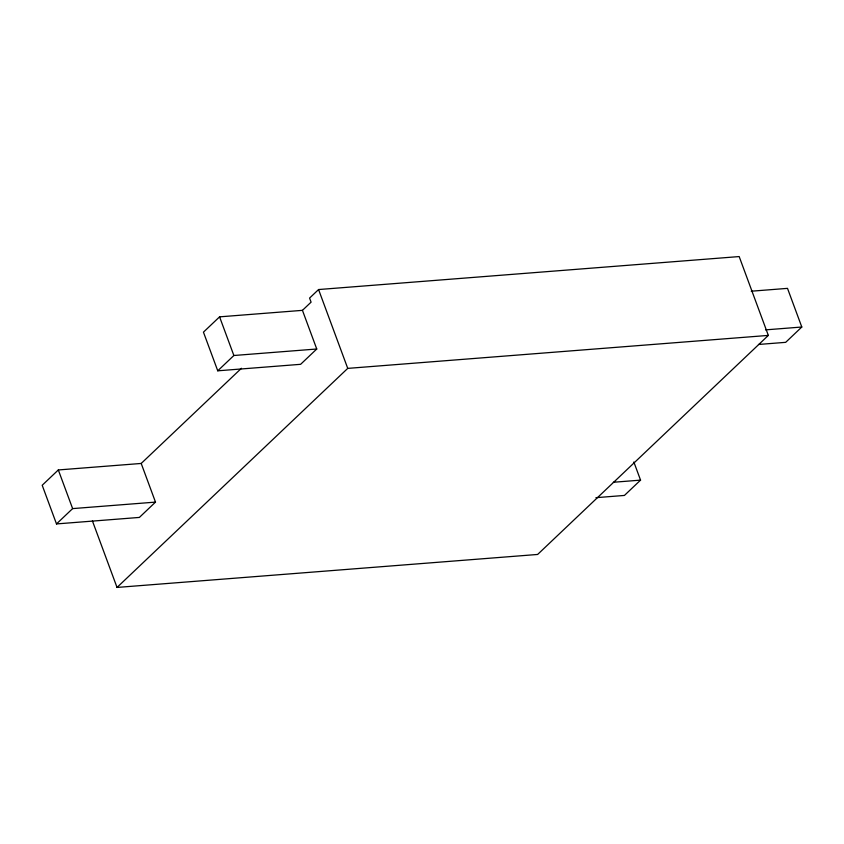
<?xml version="1.0" encoding="UTF-8"?>
<svg xmlns="http://www.w3.org/2000/svg" width="844" height="844" viewBox="0 0 844 844"><rect width="100%" height="100%" fill="white"/><g stroke="black" fill="none" stroke-linecap="round" stroke-linejoin="round"><path stroke-width="1.27" d="M141.201 463.451L58.32 469.95L42.2 485.268L56.495 523.924L139.376 517.425L155.496 502.106L141.201 463.451L241.447 368.269M302.447 310.349L219.577 316.848L203.446 332.156L217.752 370.811L300.622 364.313L316.753 349.005L302.447 310.349L311.088 302.152L309.579 298.08L318.568 289.545L739.175 256.565L768.335 335.406L537.628 554.455L117.031 587.435L92.418 520.917M56.495 523.924L72.626 508.605L155.496 502.106M217.752 370.811L233.872 355.503L316.753 349.005M117.031 587.435L347.739 368.385L768.335 335.406M633.844 462.006L640.554 480.13L624.423 495.439L595.938 497.675M751.244 291.212L787.505 288.363L801.8 327.018L785.68 342.337L758.482 344.468M765.54 329.867L801.8 327.018M613.356 482.262L640.554 480.13M318.568 289.545L347.739 368.385M219.577 316.848L233.872 355.503M58.32 469.95L72.626 508.605"/></g></svg>
